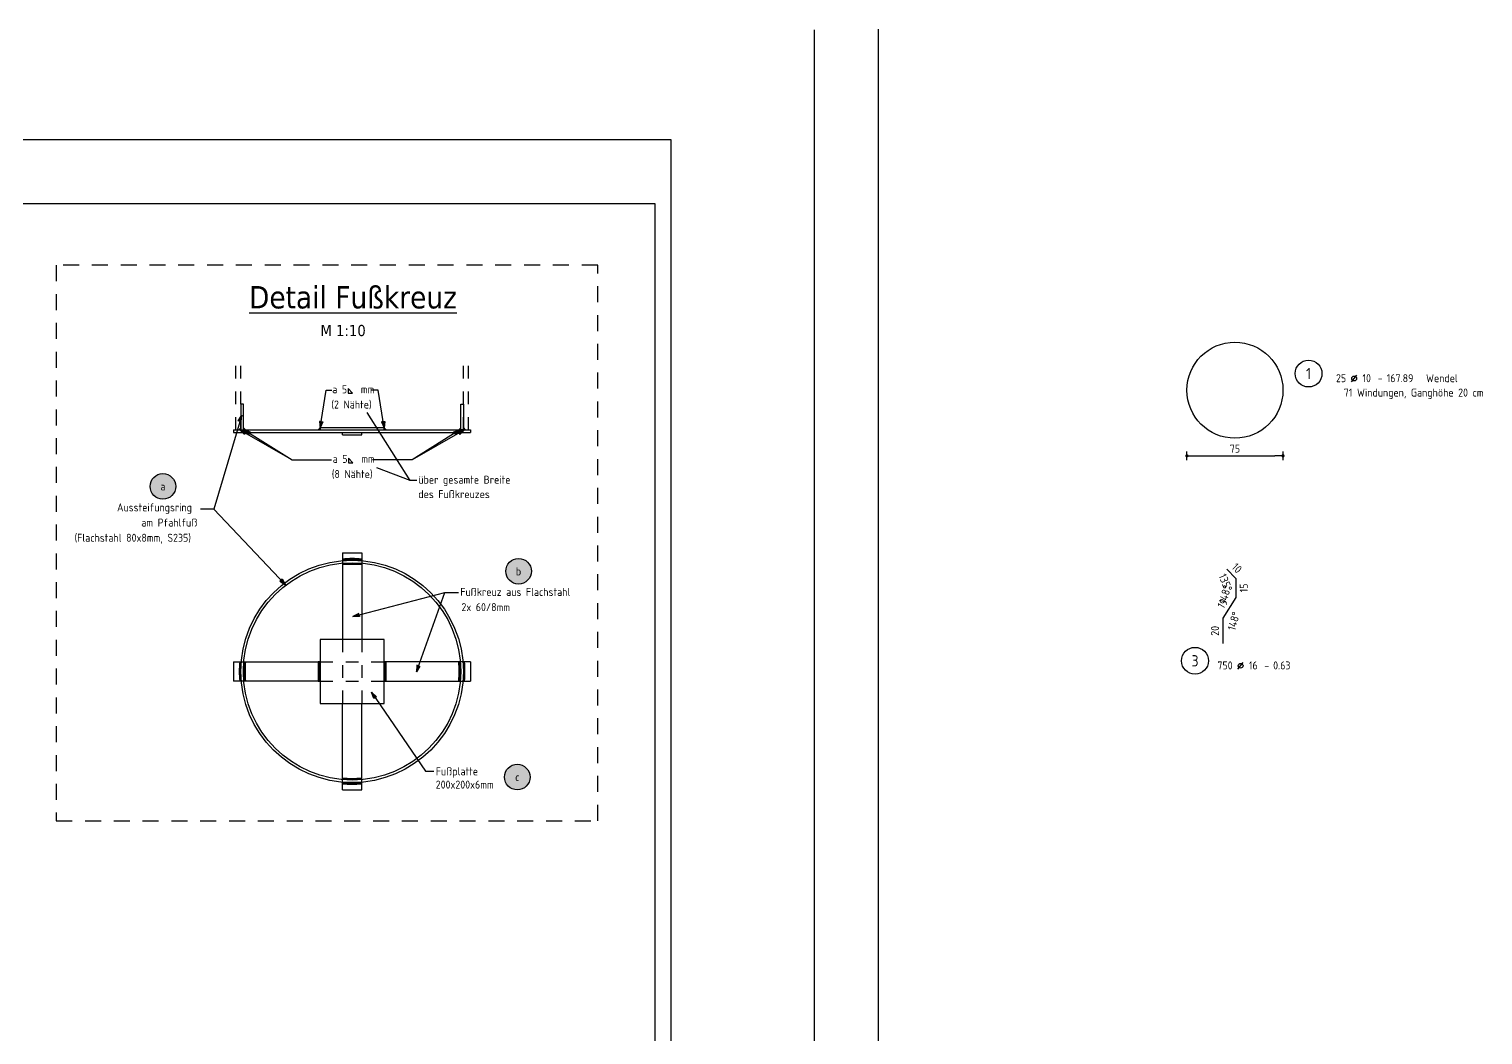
# Model space of a CAD drawing. Extents: x 8.9 to 30.1, y 12.4 to 34.3.
# Drawn here: x 18.77 to 30.12, y 26.41 to 34.27 of the extents above; entities that cross this region are included whole.
import ezdxf
from ezdxf.enums import TextEntityAlignment as Align

# ---------------------------------------------------------------- set-up
doc = ezdxf.new("R2010")
doc.units = 0
doc.header["$LTSCALE"] = 0.25
for name, pattern in [('AUSGEZOGEN', [1000.01, 1000, 0.01]), ('DOT', [0.175, 0.05, -0.125]), ('PUNKT', [0.175, 0.05, -0.125]), ('STRICHLINIE', [0.75, 0.5, -0.25])]:
    doc.linetypes.add(name, pattern=pattern)
for name, color, linetype in [('1__LINE_ACI_7', 7, 'Continuous'), ('DETAIL', 7, 'Continuous'), ('DRUEBER', 7, 'Continuous'), ('grau_hell', 7, 'Continuous'), ('HILFE', 7, 'Continuous'), ('MASSE', 7, 'Continuous'), ('OBJEKT', 7, 'Continuous'), ('POS', 7, 'Continuous'), ('RAHMEN', 7, 'Continuous'), ('RND', 7, 'Continuous'), ('TEXT', 7, 'Continuous')]:
    doc.layers.add(name, color=color, linetype=linetype)
doc.styles.add('helv', font='tahoma.ttf')
doc.styles.add('txt', font='isocp.shx')
doc.dimstyles.new('DOT_I', dxfattribs={"dimscale": 0.25, "dimtxt": 0.25, "dimasz": 0.25, "dimexe": 0.1, "dimexo": 0.3, "dimgap": 0.1, "dimtad": 1, "dimdec": 3, "dimzin": 3, "dimtxsty": 'txt', "dimblk": 'DOT', "dimblk1": 'DOT', "dimblk2": 'DOT', "dimsah": 1, "dimcen": 0.1, "dimse1": 1, "dimse2": 1, "dimazin": 0, "dimtfac": 1, "dimtdec": 4, "dimtix": 1, "dimtmove": 2, "dimatfit": 3, "dimfxl": 0, "dimtvp": 1, "dimtolj": 1, "dimtzin": 0, "dimarcsym": 0})

# ---------------------------------------------------------------- blocks, each defined once
blk = doc.blocks.new('DINA1')
at = {"layer": 'RAHMEN'}
for p, q in [((0, 59.4), (0, 0)), ((84.1, 59.4), (0, 59.4))]:
    blk.add_line(p, q, dxfattribs=at)
at = {"layer": 'RAHMEN', "color": 5}
for p, q in [((2, 58.9), (2, 0.5)), ((83.6, 58.9), (2, 58.9))]:
    blk.add_line(p, q, dxfattribs=at)
blk = doc.blocks.new('RND_AUSZ')
at = {"layer": 'RND', "color": 7, "linetype": 'Continuous'}
blk.add_line((1.341, 0.262), (1.509, 0.466), dxfattribs=at)
at = {"layer": 'RND', "color": 1, "linetype": 'Continuous'}
blk.add_circle((0, 0.52), 0.42, dxfattribs=at)
at = {"layer": 'RND', "color": 7, "linetype": 'Continuous'}
blk.add_circle((1.425, 0.364), 0.075, dxfattribs=at)
at = {"layer": 'RND', "color": 7, "linetype": 'Continuous', "style": 'txt'}
blk.add_text('-', height=0.25, dxfattribs=at).set_placement((2.163, 0.25))
for tag, p in [('WIEOFT', (-0.536, 0.25)), ('STK', (1.174, 0.25))]:
    blk.add_attdef(tag, text='', height=0.25, dxfattribs=at).set_placement(p, align=Align.RIGHT)
at = {"layer": 'RND', "color": 1, "linetype": 'Continuous', "style": 'txt'}
blk.add_attdef('POS', text='', height=0.35, dxfattribs=at).set_placement((0, 0.52), align=Align.MIDDLE)
at = {"layer": 'RND', "color": 7, "linetype": 'Continuous', "style": 'txt'}
for tag, p in [('DS', (1.683, 0.25)), ('LANG', (2.441, 0.25)), ('TEXT', (3.669, 0.25))]:
    blk.add_attdef(tag, p, '', height=0.25, dxfattribs=at)
blk = doc.blocks.new('*D39')
at = {"layer": 'Defpoints', "color": 0, "linetype": 'AUSGEZOGEN', "transparency": 16777216}
for p in [(28.139, 29.979), (28.153, 30.014), (28.189, 29.979), (28.189, 29.904)]:
    blk.add_point(p, dxfattribs=at)
at = {"layer": 'RND', "color": 0, "linetype": 'AUSGEZOGEN', "transparency": 16777216, "insert": (28.108, 29.946), "char_height": 0.0625, "attachment_point": 5, "rotation": 292.5, "style": 'txt'}
blk.add_mtext('\\A1;135°', dxfattribs=at)
blk = doc.blocks.new('DOT')
at = {"layer": 'MASSE', "color": 7, "linetype": 'Continuous'}
for p, q in [((0, 0), (-1, 0)), ((0, 0.54), (0, -0.54))]:
    blk.add_line(p, q, dxfattribs=at)
at = {"layer": 'MASSE', "color": 7, "linetype": 'Continuous', "const_width": 0.2}
blk.add_lwpolyline([(-0.1, 0, 1), (0.1, 0, 1)], format="xyb", close=True, dxfattribs=at)
blk = doc.blocks.new('*D40')
at = {"layer": 'Defpoints', "color": 0, "linetype": 'AUSGEZOGEN', "transparency": 16777216}
for p in [(28.151, 29.862), (28.189, 29.904), (28.139, 29.749), (28.189, 29.829)]:
    blk.add_point(p, dxfattribs=at)
at = {"layer": 'RND', "color": 0, "linetype": 'AUSGEZOGEN', "transparency": 16777216, "insert": (28.104, 29.853), "char_height": 0.0625, "attachment_point": 5, "rotation": 73.9973, "style": 'txt'}
blk.add_mtext('\\A1;148°', dxfattribs=at)
blk = doc.blocks.new('*D41')
at = {"layer": 'Defpoints', "color": 0, "linetype": 'AUSGEZOGEN', "transparency": 16777216}
for p in [(28.139, 29.749), (28.089, 29.669), (28.126, 29.637), (28.089, 29.569)]:
    blk.add_point(p, dxfattribs=at)
at = {"layer": 'RND', "color": 0, "linetype": 'AUSGEZOGEN', "transparency": 16777216, "insert": (28.173, 29.645), "char_height": 0.0625, "attachment_point": 5, "rotation": 73.9973, "style": 'txt'}
blk.add_mtext('\\A1;148°', dxfattribs=at)
blk = doc.blocks.new('*D51')
at = {"layer": 'Defpoints', "color": 0, "linetype": 'AUSGEZOGEN', "transparency": 16777216}
for p in [(27.807, 31.249), (28.557, 31.249), (28.557, 30.936)]:
    blk.add_point(p, dxfattribs=at)
at = {"layer": 'RND', "color": 0, "linetype": 'AUSGEZOGEN', "lineweight": -2, "transparency": 16777216}
blk.add_line((27.869, 30.936), (28.494, 30.936), dxfattribs=at)
at = {"layer": 'RND', "color": 0, "linetype": 'AUSGEZOGEN', "lineweight": -2, "transparency": 16777216, "xscale": 0.0625, "yscale": 0.0625, "zscale": 0.0625, "rotation": 180}
blk.add_blockref('DOT', (27.807, 30.936), dxfattribs=at)
at = {"layer": 'RND', "color": 0, "linetype": 'AUSGEZOGEN', "lineweight": -2, "transparency": 16777216, "xscale": 0.0625, "yscale": 0.0625, "zscale": 0.0625}
blk.add_blockref('DOT', (28.557, 30.936), dxfattribs=at)
at = {"layer": 'RND', "color": 0, "linetype": 'AUSGEZOGEN', "transparency": 16777216, "insert": (28.182, 30.992), "char_height": 0.0625, "attachment_point": 5, "style": 'txt'}
blk.add_mtext('\\A1;75', dxfattribs=at)
blk = doc.blocks.new('Pfeillinie')
at = {"layer": 'TEXT', "linetype": 'Continuous'}
blk.add_hatch(color=7, dxfattribs=at).paths.add_polyline_path([(0, 0), (-0.8, 0.2), (-0.8, 0), (-0.8, -0.2)])
at = {"layer": 'TEXT', "color": 7, "linetype": 'Continuous'}
for p, q in [((-0.8, 0), (-0.8, 0.2)), ((-0.8, 0.2), (0, 0)), ((-0.8, 0), (-0.8, -0.2)), ((-0.8, -0.2), (0, 0))]:
    blk.add_line(p, q, dxfattribs=at)
blk = doc.blocks.new('pos_ausz')
at = {"layer": 'grau_hell', "true_color": 0xfcfcfc}
blk.add_hatch(color=7, dxfattribs=at).paths.add_polyline_path([(-0.4, 0, 1), (0.4, 0, 1)])
at = {"layer": 'POS', "color": 1, "linetype": 'Continuous'}
blk.add_circle((0, 0), 0.4, dxfattribs=at)
at = {"layer": 'POS', "color": 7, "linetype": 'Continuous', "style": 'txt'}
blk.add_attdef('POSNAME', text='', height=0.25, dxfattribs=at).set_placement((0, 0), align=Align.MIDDLE)
blk.add_attdef('POSABM', (0.6, 0.05), '', height=0.25, dxfattribs=at)

msp = doc.modelspace()

# ---------------------------------------------------------------- linework, layer by layer
at = {"layer": '1__LINE_ACI_7'}
for p, q in [((20.4068, 31.142), (20.4189, 31.142)), ((20.4096, 31.1447), (20.4189, 31.1447)), ((20.4124, 31.1475), (20.4189, 31.1475)), ((20.4152, 31.1504), (20.4189, 31.1504)), ((20.418, 31.1532), (20.4189, 31.1532)), ((20.4399, 31.1532), (20.4389, 31.1532)), ((20.4426, 31.1504), (20.4389, 31.1504)), ((20.4455, 31.1475), (20.4389, 31.1475)), ((20.4483, 31.1447), (20.4389, 31.1447)), ((20.4511, 31.142), (20.4389, 31.142)), ((21.0255, 31.142), (21.0377, 31.142)), ((21.0283, 31.1447), (21.0377, 31.1447)), ((21.0311, 31.1475), (21.0377, 31.1475)), ((21.0339, 31.1504), (21.0377, 31.1504)), ((21.0367, 31.1532), (21.0377, 31.1532)), ((21.5386, 31.1532), (21.5377, 31.1532)), ((21.5414, 31.1504), (21.5377, 31.1504)), ((21.5443, 31.1475), (21.5377, 31.1475)), ((21.547, 31.1447), (21.5377, 31.1447)), ((21.5498, 31.142), (21.5377, 31.142)), ((22.1243, 31.142), (22.1364, 31.142)), ((22.1271, 31.1447), (22.1364, 31.1447)), ((22.1299, 31.1475), (22.1364, 31.1475)), ((22.1327, 31.1504), (22.1364, 31.1504)), ((22.1355, 31.1532), (22.1364, 31.1532)), ((22.1574, 31.1532), (22.1564, 31.1532)), ((22.1601, 31.1504), (22.1564, 31.1504)), ((22.163, 31.1475), (22.1564, 31.1475)), ((22.1658, 31.1447), (22.1564, 31.1447)), ((22.1686, 31.142), (22.1564, 31.142)), ((21.2146, 30.1301), (21.2146, 30.1175)), ((21.2146, 30.0974), (21.2146, 30.0849)), ((21.2174, 30.1303), (21.2174, 30.1178)), ((21.2174, 30.0977), (21.2174, 30.0851)), ((21.2203, 30.1306), (21.2203, 30.118)), ((21.2203, 30.0979), (21.2203, 30.0854)), ((21.2231, 30.1308), (21.2231, 30.1183)), ((21.2231, 30.0981), (21.2231, 30.0856)), ((21.2258, 30.131), (21.2258, 30.1185)), ((21.2258, 30.0983), (21.2258, 30.0858)), ((21.2287, 30.1312), (21.2287, 30.1187)), ((21.2287, 30.0986), (21.2287, 30.086)), ((21.2315, 30.1314), (21.2315, 30.1189)), ((21.2315, 30.0987), (21.2315, 30.0862)), ((21.2342, 30.1316), (21.2342, 30.1191)), ((21.2342, 30.0989), (21.2342, 30.0864)), ((21.2371, 30.1318), (21.2371, 30.1192)), ((21.2371, 30.0991), (21.2371, 30.0866)), ((21.2399, 30.1319), (21.2399, 30.1194)), ((21.2399, 30.0993), (21.2399, 30.0868)), ((21.2427, 30.1321), (21.2427, 30.1196)), ((21.2427, 30.0994), (21.2427, 30.0869)), ((21.2455, 30.1322), (21.2455, 30.1197)), ((21.2455, 30.0996), (21.2455, 30.0871)), ((21.2483, 30.1324), (21.2483, 30.1199)), ((21.2483, 30.0997), (21.2483, 30.0872)), ((21.2512, 30.1325), (21.2512, 30.12)), ((21.2512, 30.0998), (21.2512, 30.0873)), ((21.254, 30.1326), (21.254, 30.1201)), ((21.254, 30.1), (21.254, 30.0875)), ((21.2567, 30.1327), (21.2567, 30.1202)), ((21.2567, 30.1001), (21.2567, 30.0876)), ((21.2596, 30.1328), (21.2596, 30.1203)), ((21.2596, 30.1002), (21.2596, 30.0877)), ((21.2624, 30.1329), (21.2624, 30.1204)), ((21.2624, 30.1003), (21.2624, 30.0878)), ((21.2652, 30.133), (21.2652, 30.1205)), ((21.2652, 30.1003), (21.2652, 30.0878)), ((21.268, 30.1331), (21.268, 30.1206)), ((21.268, 30.1004), (21.268, 30.0879)), ((21.2708, 30.1331), (21.2708, 30.1206)), ((21.2708, 30.1005), (21.2708, 30.088)), ((21.2736, 30.1332), (21.2736, 30.1207)), ((21.2736, 30.1005), (21.2736, 30.088)), ((21.2765, 30.1332), (21.2765, 30.1207)), ((21.2765, 30.1006), (21.2765, 30.0881)), ((21.2792, 30.1333), (21.2792, 30.1208)), ((21.2792, 30.1006), (21.2792, 30.0881)), ((21.282, 30.1333), (21.282, 30.1208)), ((21.282, 30.1006), (21.282, 30.0881)), ((21.2849, 30.1333), (21.2849, 30.1208)), ((21.2849, 30.1006), (21.2849, 30.0881)), ((21.2877, 30.1333), (21.2877, 30.1208)), ((21.2877, 30.1006), (21.2877, 30.0881)), ((21.2904, 30.1333), (21.2904, 30.1208)), ((21.2904, 30.1006), (21.2904, 30.0881)), ((21.2933, 30.1333), (21.2933, 30.1208)), ((21.2933, 30.1006), (21.2933, 30.0881)), ((21.2961, 30.1333), (21.2961, 30.1208)), ((21.2961, 30.1006), (21.2961, 30.0881)), ((21.2989, 30.1332), (21.2989, 30.1207)), ((21.2989, 30.1006), (21.2989, 30.0881)), ((21.3017, 30.1332), (21.3017, 30.1207)), ((21.3017, 30.1005), (21.3017, 30.088)), ((21.3045, 30.1331), (21.3045, 30.1206)), ((21.3045, 30.1005), (21.3045, 30.088)), ((21.3073, 30.1331), (21.3073, 30.1206)), ((21.3073, 30.1004), (21.3073, 30.0879)), ((21.3101, 30.133), (21.3101, 30.1205)), ((21.3101, 30.1003), (21.3101, 30.0878)), ((21.3129, 30.1329), (21.3129, 30.1204)), ((21.3129, 30.1003), (21.3129, 30.0878)), ((21.3157, 30.1328), (21.3157, 30.1203)), ((21.3157, 30.1002), (21.3157, 30.0877)), ((21.3186, 30.1327), (21.3186, 30.1202)), ((21.3186, 30.1001), (21.3186, 30.0876)), ((21.3214, 30.1326), (21.3214, 30.1201)), ((21.3214, 30.1), (21.3214, 30.0875)), ((21.3242, 30.1325), (21.3242, 30.12)), ((21.3242, 30.0998), (21.3242, 30.0873)), ((21.327, 30.1324), (21.327, 30.1199)), ((21.327, 30.0997), (21.327, 30.0872)), ((21.3298, 30.1322), (21.3298, 30.1197)), ((21.3298, 30.0996), (21.3298, 30.0871)), ((21.3326, 30.1321), (21.3326, 30.1196)), ((21.3326, 30.0994), (21.3326, 30.0869)), ((21.3354, 30.1319), (21.3354, 30.1194)), ((21.3354, 30.0993), (21.3354, 30.0868)), ((21.3382, 30.1318), (21.3382, 30.1192)), ((21.3382, 30.0991), (21.3382, 30.0866)), ((21.3411, 30.1316), (21.3411, 30.1191)), ((21.3411, 30.0989), (21.3411, 30.0864)), ((21.3439, 30.1314), (21.3439, 30.1189)), ((21.3439, 30.0988), (21.3439, 30.0862)), ((21.3466, 30.1312), (21.3466, 30.1187)), ((21.3466, 30.0986), (21.3466, 30.086)), ((21.3495, 30.131), (21.3495, 30.1185)), ((21.3495, 30.0983), (21.3495, 30.0858)), ((21.3523, 30.1308), (21.3523, 30.1183)), ((21.3523, 30.0981), (21.3523, 30.0856)), ((21.3551, 30.1306), (21.3551, 30.118)), ((21.3551, 30.0979), (21.3551, 30.0854)), ((21.3579, 30.1303), (21.3579, 30.1178)), ((21.3579, 30.0977), (21.3579, 30.0851)), ((21.3607, 30.1301), (21.3607, 30.1175)), ((21.3607, 30.0974), (21.3607, 30.0849)), ((20.4076, 29.2943), (20.4201, 29.2943)), ((20.4077, 29.2972), (20.4203, 29.2972)), ((20.4079, 29.2999), (20.4204, 29.2999)), ((20.4081, 29.3027), (20.4206, 29.3027)), ((20.4082, 29.3056), (20.4208, 29.3056)), ((20.4084, 29.3084), (20.421, 29.3084)), ((20.4086, 29.3112), (20.4211, 29.3112)), ((20.4088, 29.314), (20.4214, 29.314)), ((20.409, 29.3168), (20.4216, 29.3168)), ((20.4093, 29.3196), (20.4218, 29.3196)), ((20.4095, 29.3224), (20.422, 29.3224)), ((20.4097, 29.3252), (20.4223, 29.3252)), ((20.4402, 29.2943), (20.4528, 29.2943)), ((20.4404, 29.2972), (20.4529, 29.2972)), ((20.4405, 29.2999), (20.4531, 29.2999)), ((20.4407, 29.3027), (20.4532, 29.3027)), ((20.4409, 29.3056), (20.4534, 29.3056)), ((20.4411, 29.3084), (20.4536, 29.3084)), ((20.4413, 29.3112), (20.4538, 29.3112)), ((20.4415, 29.314), (20.454, 29.314)), ((20.4417, 29.3168), (20.4542, 29.3168)), ((20.4419, 29.3196), (20.4544, 29.3196)), ((20.4421, 29.3224), (20.4547, 29.3224)), ((20.4424, 29.3252), (20.4549, 29.3252)), ((21.0264, 29.1772), (21.0264, 29.3272)), ((21.0292, 29.1772), (21.0292, 29.3272)), ((21.032, 29.1772), (21.032, 29.3272)), ((21.0349, 29.1772), (21.0349, 29.3272)), ((21.5405, 29.1772), (21.5405, 29.3272)), ((21.5433, 29.1772), (21.5433, 29.3272)), ((21.5461, 29.1772), (21.5461, 29.3272)), ((21.5489, 29.1772), (21.5489, 29.3272)), ((22.133, 29.3252), (22.1204, 29.3252)), ((22.1332, 29.3224), (22.1207, 29.3224)), ((22.1334, 29.3196), (22.1209, 29.3196)), ((22.1337, 29.3168), (22.1211, 29.3168)), ((22.1339, 29.314), (22.1213, 29.314)), ((22.1341, 29.3112), (22.1216, 29.3112)), ((22.1343, 29.3084), (22.1217, 29.3084)), ((22.1345, 29.3056), (22.1219, 29.3056)), ((22.1346, 29.3027), (22.1221, 29.3027)), ((22.1348, 29.2999), (22.1223, 29.2999)), ((22.135, 29.2972), (22.1224, 29.2972)), ((22.1351, 29.2943), (22.1226, 29.2943)), ((22.1656, 29.3252), (22.1531, 29.3252)), ((22.1659, 29.3224), (22.1533, 29.3224)), ((22.1661, 29.3196), (22.1536, 29.3196)), ((22.1663, 29.3168), (22.1538, 29.3168)), ((22.1665, 29.314), (22.154, 29.314)), ((22.1667, 29.3112), (22.1542, 29.3112)), ((22.1669, 29.3084), (22.1544, 29.3084)), ((22.1671, 29.3056), (22.1546, 29.3056)), ((22.1673, 29.3027), (22.1548, 29.3027)), ((22.1675, 29.2999), (22.1549, 29.2999)), ((22.1676, 29.2972), (22.1551, 29.2972)), ((22.1678, 29.2943), (22.1552, 29.2943)), ((20.4065, 29.2578), (20.419, 29.2578)), ((20.4065, 29.2549), (20.419, 29.2549)), ((20.4065, 29.2522), (20.419, 29.2522)), ((20.4065, 29.2494), (20.419, 29.2494)), ((20.4065, 29.2465), (20.419, 29.2465)), ((20.4066, 29.2663), (20.4191, 29.2663)), ((20.4066, 29.2634), (20.4191, 29.2634)), ((20.4066, 29.2606), (20.4191, 29.2606)), ((20.4066, 29.2438), (20.4191, 29.2438)), ((20.4066, 29.241), (20.4191, 29.241)), ((20.4066, 29.2381), (20.4191, 29.2381)), ((20.4067, 29.269), (20.4192, 29.269)), ((20.4067, 29.2353), (20.4192, 29.2353)), ((20.4068, 29.2747), (20.4193, 29.2747)), ((20.4068, 29.2718), (20.4193, 29.2718)), ((20.4068, 29.2326), (20.4193, 29.2326)), ((20.4068, 29.2297), (20.4193, 29.2297)), ((20.4069, 29.2774), (20.4194, 29.2774)), ((20.4069, 29.2269), (20.4194, 29.2269)), ((20.407, 29.2802), (20.4195, 29.2802)), ((20.407, 29.2241), (20.4195, 29.2241)), ((20.4071, 29.2831), (20.4196, 29.2831)), ((20.4071, 29.2213), (20.4196, 29.2213)), ((20.4072, 29.2859), (20.4197, 29.2859)), ((20.4072, 29.2185), (20.4197, 29.2185)), ((20.4073, 29.2887), (20.4198, 29.2887)), ((20.4073, 29.2157), (20.4198, 29.2157)), ((20.4075, 29.2915), (20.42, 29.2915)), ((20.4075, 29.2128), (20.42, 29.2128)), ((20.4076, 29.2101), (20.4201, 29.2101)), ((20.4077, 29.2072), (20.4203, 29.2072)), ((20.4079, 29.2044), (20.4204, 29.2044)), ((20.4081, 29.2017), (20.4206, 29.2017)), ((20.4082, 29.1988), (20.4208, 29.1988)), ((20.4084, 29.196), (20.421, 29.196)), ((20.4086, 29.1932), (20.4211, 29.1932)), ((20.4088, 29.1903), (20.4214, 29.1903)), ((20.409, 29.1876), (20.4216, 29.1876)), ((20.4093, 29.1848), (20.4218, 29.1848)), ((20.4095, 29.1819), (20.422, 29.1819)), ((20.4097, 29.1792), (20.4223, 29.1792)), ((20.4392, 29.2634), (20.4518, 29.2634)), ((20.4392, 29.2606), (20.4517, 29.2606)), ((20.4392, 29.2578), (20.4517, 29.2578)), ((20.4392, 29.2549), (20.4517, 29.2549)), ((20.4392, 29.2522), (20.4517, 29.2522)), ((20.4392, 29.2494), (20.4517, 29.2494)), ((20.4392, 29.2465), (20.4517, 29.2465)), ((20.4392, 29.2438), (20.4517, 29.2438)), ((20.4393, 29.269), (20.4518, 29.269)), ((20.4393, 29.2663), (20.4518, 29.2663)), ((20.4392, 29.241), (20.4518, 29.241)), ((20.4393, 29.2381), (20.4518, 29.2381)), ((20.4393, 29.2353), (20.4518, 29.2353)), ((20.4394, 29.2718), (20.4519, 29.2718)), ((20.4394, 29.2326), (20.4519, 29.2326)), ((20.4395, 29.2747), (20.452, 29.2747)), ((20.4395, 29.2297), (20.452, 29.2297)), ((20.4396, 29.2802), (20.4522, 29.2802)), ((20.4396, 29.2774), (20.4521, 29.2774)), ((20.4396, 29.2269), (20.4521, 29.2269)), ((20.4396, 29.2241), (20.4522, 29.2241)), ((20.4397, 29.2831), (20.4523, 29.2831)), ((20.4397, 29.2213), (20.4523, 29.2213)), ((20.4399, 29.2859), (20.4524, 29.2859)), ((20.4399, 29.2185), (20.4524, 29.2185)), ((20.44, 29.2887), (20.4525, 29.2887)), ((20.44, 29.2157), (20.4525, 29.2157)), ((20.4401, 29.2915), (20.4526, 29.2915)), ((20.4401, 29.2128), (20.4526, 29.2128)), ((20.4402, 29.2101), (20.4528, 29.2101)), ((20.4404, 29.2072), (20.4529, 29.2072)), ((20.4405, 29.2044), (20.4531, 29.2044)), ((20.4407, 29.2017), (20.4532, 29.2017)), ((20.4409, 29.1988), (20.4534, 29.1988)), ((20.4411, 29.196), (20.4536, 29.196)), ((20.4413, 29.1932), (20.4538, 29.1932)), ((20.4415, 29.1903), (20.454, 29.1903)), ((20.4417, 29.1876), (20.4542, 29.1876)), ((20.4419, 29.1848), (20.4544, 29.1848)), ((20.4421, 29.1819), (20.4547, 29.1819)), ((20.4424, 29.1792), (20.4549, 29.1792)), ((22.133, 29.1792), (22.1204, 29.1792)), ((22.1332, 29.1819), (22.1207, 29.1819)), ((22.1334, 29.1848), (22.1209, 29.1848)), ((22.1337, 29.1876), (22.1211, 29.1876)), ((22.1339, 29.1903), (22.1213, 29.1903)), ((22.1341, 29.1932), (22.1216, 29.1932)), ((22.1343, 29.196), (22.1217, 29.196)), ((22.1345, 29.1988), (22.1219, 29.1988)), ((22.1346, 29.2017), (22.1221, 29.2017)), ((22.1348, 29.2044), (22.1223, 29.2044)), ((22.135, 29.2072), (22.1224, 29.2072)), ((22.1351, 29.2101), (22.1226, 29.2101)), ((22.1352, 29.2915), (22.1227, 29.2915)), ((22.1352, 29.2128), (22.1227, 29.2128)), ((22.1354, 29.2887), (22.1229, 29.2887)), ((22.1354, 29.2157), (22.1229, 29.2157)), ((22.1355, 29.2859), (22.123, 29.2859)), ((22.1355, 29.2185), (22.123, 29.2185)), ((22.1356, 29.2831), (22.1231, 29.2831)), ((22.1356, 29.2213), (22.1231, 29.2213)), ((22.1357, 29.2802), (22.1232, 29.2802)), ((22.1357, 29.2241), (22.1232, 29.2241)), ((22.1358, 29.2774), (22.1233, 29.2774)), ((22.1358, 29.2269), (22.1233, 29.2269)), ((22.1359, 29.2747), (22.1234, 29.2747)), ((22.1359, 29.2718), (22.1234, 29.2718)), ((22.1359, 29.2326), (22.1234, 29.2326)), ((22.1359, 29.2297), (22.1234, 29.2297)), ((22.136, 29.269), (22.1235, 29.269)), ((22.136, 29.2353), (22.1235, 29.2353)), ((22.1361, 29.2663), (22.1236, 29.2663)), ((22.1361, 29.2634), (22.1236, 29.2634)), ((22.1361, 29.2606), (22.1236, 29.2606)), ((22.1361, 29.2438), (22.1236, 29.2438)), ((22.1361, 29.241), (22.1236, 29.241)), ((22.1361, 29.2381), (22.1236, 29.2381)), ((22.1362, 29.2578), (22.1237, 29.2578)), ((22.1362, 29.2549), (22.1237, 29.2549)), ((22.1362, 29.2522), (22.1237, 29.2522)), ((22.1362, 29.2494), (22.1237, 29.2494)), ((22.1362, 29.2465), (22.1237, 29.2465)), ((22.1656, 29.1792), (22.1531, 29.1792)), ((22.1659, 29.1819), (22.1533, 29.1819)), ((22.1661, 29.1848), (22.1536, 29.1848)), ((22.1663, 29.1876), (22.1538, 29.1876)), ((22.1665, 29.1903), (22.154, 29.1903)), ((22.1667, 29.1932), (22.1542, 29.1932)), ((22.1669, 29.196), (22.1544, 29.196)), ((22.1671, 29.1988), (22.1546, 29.1988)), ((22.1673, 29.2017), (22.1548, 29.2017)), ((22.1675, 29.2044), (22.1549, 29.2044)), ((22.1676, 29.2072), (22.1551, 29.2072)), ((22.1678, 29.2101), (22.1552, 29.2101)), ((22.1679, 29.2915), (22.1554, 29.2915)), ((22.1679, 29.2128), (22.1554, 29.2128)), ((22.168, 29.2887), (22.1555, 29.2887)), ((22.168, 29.2157), (22.1555, 29.2157)), ((22.1681, 29.2859), (22.1556, 29.2859)), ((22.1681, 29.2185), (22.1556, 29.2185)), ((22.1683, 29.2831), (22.1557, 29.2831)), ((22.1683, 29.2213), (22.1557, 29.2213)), ((22.1684, 29.2802), (22.1558, 29.2802)), ((22.1684, 29.2241), (22.1558, 29.2241)), ((22.1684, 29.2774), (22.1559, 29.2774)), ((22.1684, 29.2269), (22.1559, 29.2269)), ((22.1685, 29.2747), (22.156, 29.2747)), ((22.1685, 29.2297), (22.156, 29.2297)), ((22.1686, 29.2718), (22.1561, 29.2718)), ((22.1686, 29.2326), (22.1561, 29.2326)), ((22.1687, 29.269), (22.1562, 29.269)), ((22.1687, 29.2663), (22.1562, 29.2663)), ((22.1688, 29.2634), (22.1562, 29.2634)), ((22.1688, 29.241), (22.1562, 29.241)), ((22.1687, 29.2381), (22.1562, 29.2381)), ((22.1687, 29.2353), (22.1562, 29.2353)), ((22.1688, 29.2606), (22.1563, 29.2606)), ((22.1688, 29.2578), (22.1563, 29.2578)), ((22.1688, 29.2549), (22.1563, 29.2549)), ((22.1688, 29.2522), (22.1563, 29.2522)), ((22.1688, 29.2494), (22.1563, 29.2494)), ((22.1688, 29.2465), (22.1563, 29.2465)), ((22.1688, 29.2438), (22.1563, 29.2438)), ((21.2146, 28.4069), (21.2146, 28.4195)), ((21.2146, 28.3743), (21.2146, 28.3868)), ((21.2174, 28.4067), (21.2174, 28.4193)), ((21.2174, 28.3741), (21.2174, 28.3866)), ((21.2203, 28.4065), (21.2203, 28.419)), ((21.2203, 28.3738), (21.2203, 28.3864)), ((21.2231, 28.4062), (21.2231, 28.4188)), ((21.2231, 28.3736), (21.2231, 28.3861)), ((21.2258, 28.406), (21.2258, 28.4186)), ((21.2258, 28.3734), (21.2258, 28.3859)), ((21.2287, 28.4058), (21.2287, 28.4184)), ((21.2287, 28.3732), (21.2287, 28.3857)), ((21.2315, 28.4056), (21.2315, 28.4182)), ((21.2315, 28.373), (21.2315, 28.3855)), ((21.2342, 28.4054), (21.2342, 28.418)), ((21.2342, 28.3728), (21.2342, 28.3853)), ((21.2371, 28.4053), (21.2371, 28.4178)), ((21.2371, 28.3726), (21.2371, 28.3851)), ((21.2399, 28.4051), (21.2399, 28.4176)), ((21.2399, 28.3725), (21.2399, 28.385)), ((21.2427, 28.405), (21.2427, 28.4175)), ((21.2427, 28.3723), (21.2427, 28.3848)), ((21.2455, 28.4048), (21.2455, 28.4173)), ((21.2455, 28.3721), (21.2455, 28.3847)), ((21.2483, 28.4047), (21.2483, 28.4172)), ((21.2483, 28.372), (21.2483, 28.3845)), ((21.2512, 28.4045), (21.2512, 28.417)), ((21.2512, 28.3719), (21.2512, 28.3844)), ((21.254, 28.4044), (21.254, 28.4169)), ((21.254, 28.3718), (21.254, 28.3843)), ((21.2567, 28.4043), (21.2567, 28.4168)), ((21.2567, 28.3717), (21.2567, 28.3842)), ((21.2596, 28.4042), (21.2596, 28.4167)), ((21.2596, 28.3716), (21.2596, 28.3841)), ((21.2624, 28.4041), (21.2624, 28.4166)), ((21.2624, 28.3715), (21.2624, 28.384)), ((21.2652, 28.404), (21.2652, 28.4165)), ((21.2652, 28.3714), (21.2652, 28.3839)), ((21.268, 28.404), (21.268, 28.4165)), ((21.2708, 28.4039), (21.2708, 28.4164)), ((21.2736, 28.4039), (21.2736, 28.4164)), ((21.2765, 28.4038), (21.2765, 28.4163)), ((21.2792, 28.4038), (21.2792, 28.4163)), ((21.282, 28.4038), (21.282, 28.4163)), ((21.2849, 28.4037), (21.2849, 28.4162)), ((21.2877, 28.4037), (21.2877, 28.4162)), ((21.2904, 28.4037), (21.2904, 28.4162)), ((21.2933, 28.4038), (21.2933, 28.4163)), ((21.2961, 28.4038), (21.2961, 28.4163)), ((21.2989, 28.4038), (21.2989, 28.4163)), ((21.3017, 28.4039), (21.3017, 28.4164)), ((21.3045, 28.4039), (21.3045, 28.4164)), ((21.3073, 28.404), (21.3073, 28.4165)), ((21.3101, 28.404), (21.3101, 28.4165)), ((21.3101, 28.3714), (21.3101, 28.3839)), ((21.3129, 28.4041), (21.3129, 28.4166)), ((21.3129, 28.3715), (21.3129, 28.384)), ((21.3157, 28.4042), (21.3157, 28.4167)), ((21.3157, 28.3716), (21.3157, 28.3841)), ((21.3186, 28.4043), (21.3186, 28.4168)), ((21.3186, 28.3717), (21.3186, 28.3842)), ((21.3214, 28.4044), (21.3214, 28.4169)), ((21.3214, 28.3718), (21.3214, 28.3843)), ((21.3242, 28.4045), (21.3242, 28.417)), ((21.3242, 28.3719), (21.3242, 28.3844)), ((21.327, 28.4047), (21.327, 28.4172)), ((21.327, 28.372), (21.327, 28.3845)), ((21.3298, 28.4048), (21.3298, 28.4173)), ((21.3298, 28.3721), (21.3298, 28.3847)), ((21.3326, 28.4049), (21.3326, 28.4175)), ((21.3326, 28.3723), (21.3326, 28.3848)), ((21.3354, 28.4051), (21.3354, 28.4176)), ((21.3354, 28.3725), (21.3354, 28.385)), ((21.3382, 28.4053), (21.3382, 28.4178)), ((21.3382, 28.3726), (21.3382, 28.3851)), ((21.3411, 28.4054), (21.3411, 28.418)), ((21.3411, 28.3728), (21.3411, 28.3853)), ((21.3439, 28.4056), (21.3439, 28.4182)), ((21.3439, 28.373), (21.3439, 28.3855)), ((21.3466, 28.4058), (21.3466, 28.4184)), ((21.3466, 28.3732), (21.3466, 28.3857)), ((21.3495, 28.406), (21.3495, 28.4186)), ((21.3495, 28.3734), (21.3495, 28.3859)), ((21.3523, 28.4062), (21.3523, 28.4188)), ((21.3523, 28.3736), (21.3523, 28.3861)), ((21.3551, 28.4065), (21.3551, 28.419)), ((21.3551, 28.3738), (21.3551, 28.3864)), ((21.3579, 28.4067), (21.3579, 28.4192)), ((21.3579, 28.3741), (21.3579, 28.3866)), ((21.3607, 28.4069), (21.3607, 28.4195)), ((21.3607, 28.3743), (21.3607, 28.3868)), ((21.268, 28.3713), (21.268, 28.3838)), ((21.2708, 28.3713), (21.2708, 28.3838)), ((21.2736, 28.3712), (21.2736, 28.3837)), ((21.2765, 28.3712), (21.2765, 28.3837)), ((21.2792, 28.3711), (21.2792, 28.3836)), ((21.282, 28.3711), (21.282, 28.3836)), ((21.2849, 28.3711), (21.2849, 28.3836)), ((21.2877, 28.3711), (21.2877, 28.3836)), ((21.2904, 28.3711), (21.2904, 28.3836)), ((21.2933, 28.3711), (21.2933, 28.3836)), ((21.2961, 28.3711), (21.2961, 28.3836)), ((21.2989, 28.3712), (21.2989, 28.3837)), ((21.3017, 28.3712), (21.3017, 28.3837)), ((21.3045, 28.3713), (21.3045, 28.3838)), ((21.3073, 28.3713), (21.3073, 28.3838))]:
    msp.add_line(p, q, dxfattribs=at)
for points in [[(21.2568, 31.4252), (21.2904, 31.4252), (21.2568, 31.4612)], [(20.4389, 31.1391), (20.4389, 31.3391), (20.4189, 31.3391), (20.4189, 31.1391)], [(22.1364, 31.1391), (22.1364, 31.3391), (22.1564, 31.3391), (22.1564, 31.1391)], [(20.4189, 31.1541), (20.4039, 31.1391), (20.4189, 31.1391)], [(20.4389, 31.1541), (20.4539, 31.1391), (20.4389, 31.1391)], [(21.0377, 31.1541), (21.0227, 31.1391), (21.0377, 31.1391)], [(21.0377, 31.1391), (21.5377, 31.1391), (21.5377, 31.1541), (21.0377, 31.1541)], [(21.5377, 31.1541), (21.5527, 31.1391), (21.5377, 31.1391)], [(22.1364, 31.1541), (22.1214, 31.1391), (22.1364, 31.1391)], [(22.1564, 31.1541), (22.1714, 31.1391), (22.1564, 31.1391)], [(21.2602, 30.882), (21.2938, 30.882), (21.2602, 30.9179)], [(21.0377, 29.0022), (21.5377, 29.0022), (21.5377, 29.5022), (21.0377, 29.5022)], [(21.0377, 29.3272), (21.0236, 29.3272), (21.0236, 29.1772), (21.0377, 29.1772)], [(21.5377, 29.3272), (21.5518, 29.3272), (21.5518, 29.1772), (21.5377, 29.1772)]]:
    msp.add_lwpolyline(points, close=True, dxfattribs=at)
at = {"layer": 'DETAIL', "color": 102, "linetype": 'STRICHLINIE'}
msp.add_lwpolyline([(18.9769, 32.4241), (18.9769, 28.0857), (23.2054, 28.0857), (23.2054, 32.4241)], close=True, dxfattribs=at)
at = {"layer": 'DRUEBER', "color": 7, "linetype": 'DOT'}
for p, q in [((20.3789, 31.1391), (20.3789, 31.6906)), ((20.4189, 31.1391), (20.4189, 31.6906)), ((22.1564, 31.1391), (22.1564, 31.6906)), ((22.1964, 31.1391), (22.1964, 31.6906))]:
    msp.add_line(p, q, dxfattribs=at)
at = {"layer": 'DRUEBER', "color": 7, "linetype": 'PUNKT', "ltscale": 0.7}
for p, q in [((21.2127, 29.5022), (21.2127, 29.0022)), ((21.3627, 29.5022), (21.3627, 29.0022)), ((21.0377, 29.3272), (21.5377, 29.3272)), ((21.0377, 29.1772), (21.5377, 29.1772))]:
    msp.add_line(p, q, dxfattribs=at)
at = {"layer": 'HILFE', "color": 102, "linetype": 'AUSGEZOGEN'}
for p, q in [((21.7399, 30.7439), (21.4063, 31.2732)), ((21.7399, 30.7439), (21.481, 30.8416)), ((21.7931, 30.7439), (21.7399, 30.7439))]:
    msp.add_line(p, q, dxfattribs=at)
at = {"layer": 'OBJEKT', "color": 7, "linetype": 'AUSGEZOGEN'}
for p, q in [((20.3627, 31.1391), (22.2127, 31.1391)), ((20.3627, 31.1391), (20.3627, 31.1191)), ((20.3627, 31.1191), (22.2127, 31.1191)), ((21.2127, 31.0991), (21.2127, 31.1191)), ((21.2127, 31.1191), (21.3627, 31.1191)), ((21.3627, 31.0991), (21.3627, 31.1191)), ((22.2127, 31.1391), (22.2127, 31.1191)), ((21.2127, 31.0991), (21.3627, 31.0991)), ((21.2127, 30.1772), (21.3627, 30.1772)), ((21.2127, 30.1772), (21.2127, 29.5022)), ((21.3627, 30.1772), (21.3627, 29.5022)), ((20.3627, 29.3272), (21.0377, 29.3272)), ((20.3627, 29.3272), (20.3627, 29.1772)), ((22.2127, 29.3272), (21.5377, 29.3272)), ((22.2127, 29.3272), (22.2127, 29.1772)), ((21.0377, 29.1772), (20.3627, 29.1772)), ((21.5377, 29.1772), (22.2127, 29.1772)), ((21.2127, 28.3272), (21.2127, 29.0022)), ((21.3627, 28.3272), (21.3627, 29.0022)), ((21.2127, 28.3272), (21.3627, 28.3272))]:
    msp.add_line(p, q, dxfattribs=at)
for radius in [0.8687, 0.8487]:
    msp.add_circle((21.2877, 29.2522), radius, dxfattribs=at)
for centre, radius, start, end in [((21.2877, 29.2631), 0.87, 85.05457, 94.94543), ((21.2877, 29.2681), 0.82, 84.7522, 95.2478), ((21.2767, 29.2522), 0.87, 175.05457, 184.94543), ((21.2717, 29.2522), 0.82, 174.7522, 185.2478), ((21.3037, 29.2522), 0.82, 354.7522, 5.2478), ((21.3037, 29.2522), 0.82, 354.7522, 5.2478), ((21.2987, 29.2522), 0.87, 355.05457, 4.94543), ((21.2987, 29.2522), 0.87, 355.05457, 4.94543), ((21.2877, 29.2362), 0.82, 264.7522, 275.2478), ((21.2877, 29.2412), 0.87, 265.05457, 274.94543)]:
    msp.add_arc(centre, radius, start, end, dxfattribs=at)
at = {"layer": 'POS', "color": 1, "linetype": 'AUSGEZOGEN'}
for centre in [(19.81, 30.6973), (22.5875, 30.0343), (22.5774, 28.427)]:
    msp.add_circle(centre, 0.1, dxfattribs=at)
at = {"layer": 'RND', "color": 1, "linetype": 'AUSGEZOGEN'}
for points in [[(24.8975, 19.0623), (24.8975, 34.2623)], [(25.3984, 19.0693), (25.3984, 34.2693)], [(28.1178, 30.0498), (28.1885, 29.9791), (28.1885, 29.8291), (28.0885, 29.6691), (28.0885, 29.4691)]]:
    msp.add_lwpolyline(points, dxfattribs=at)
at = {"layer": 'RND', "color": 102, "linetype": 'AUSGEZOGEN'}
for points in [[(21.0377, 31.1541), (21.0847, 31.4479), (21.1301, 31.4479)], [(21.5377, 31.1541), (21.4906, 31.4479), (21.4384, 31.4479)], [(20.4258, 31.2525), (20.2075, 30.5207)], [(20.4102, 31.1391), (20.8199, 30.9038)], [(20.4452, 31.1391), (20.8199, 30.9038), (21.128, 30.9038)], [(22.1652, 31.1391), (21.7554, 30.9038), (21.4466, 30.9038)], [(22.1302, 31.1391), (21.7554, 30.9038)], [(20.7671, 29.9297), (20.2075, 30.5207), (20.1049, 30.5207)], [(21.2941, 29.6801), (22.0128, 29.8685), (22.1178, 29.8685)], [(21.7897, 29.2494), (22.0128, 29.8685)], [(21.4388, 29.0889), (21.8606, 28.4732), (21.9271, 28.4732)]]:
    msp.add_lwpolyline(points, dxfattribs=at)
at = {"layer": 'RND', "color": 1, "linetype": 'AUSGEZOGEN'}
msp.add_circle((28.1818, 31.4487), 0.375, dxfattribs=at)

# ---------------------------------------------------------------- block references
at = {"layer": 'POS', "color": 7, "linetype": 'AUSGEZOGEN', "xscale": 0.25, "yscale": 0.25, "zscale": 0.25}
for p, values in [((19.81, 30.6973), {'POSNAME': 'a'}), ((22.5875, 30.0343), {'POSNAME': 'b'}), ((22.5774, 28.427), {'POSNAME': 'c'})]:
    msp.add_blockref('pos_ausz', p, dxfattribs=at).add_auto_attribs(values)
at = {"layer": 'RAHMEN', "xscale": 0.25, "yscale": 0.25, "zscale": 0.25, "rotation": 270}
msp.add_blockref('DINA1', (8.9295, 33.4037), dxfattribs=at)
at = {"layer": 'RND', "color": 7, "linetype": 'AUSGEZOGEN', "xscale": 0.25, "yscale": 0.25, "zscale": 0.25}
msp.add_blockref('RND_AUSZ', (28.7568, 31.4487), dxfattribs=at).add_auto_attribs({'POS': '1', 'STK': '25', 'DS': '10', 'LANG': '167.89', 'TEXT': 'Wendel'})
at = {"layer": 'RND', "color": 102, "linetype": 'AUSGEZOGEN'}
for p, xscale, yscale, zscale, rotation in [((20.4258, 31.2525), 0.0625, 0.0625, 0.0625, 71.3828238384178), ((20.4102, 31.1391), 0.0625, 0.0625, 0.0625, 149.2294592750493), ((20.4452, 31.1391), 0.0625, 0.0625, 0.0625, 146.5667975155847), ((21.0377, 31.1541), 0.0625, 0.0625, 0.0625, 260.8961460295923), ((21.5377, 31.1541), -0.06249999999999999, 0.0625, 0.0625, 99.10385397040767), ((22.1302, 31.1391), -0.0625, 0.0625, 0.0625, 212.8371033037031), ((22.1652, 31.1391), -0.06249999999999999, 0.06249999999999999, 0.0625, 210.3598725996235), ((20.7671, 29.9297), 0.06249999999999999, 0.06249999999999999, 0.06249999999999999, 312.7776804044841), ((21.2941, 29.6801), -0.06249999999999998, 0.06249999999999998, 0.06249999999999998, 14.98599334855662), ((21.7897, 29.2494), -0.06249999999999993, 0.0625, 0.0625, 71.60994314744644), ((21.4388, 29.0889), 0.0625, 0.0625, 0.0625, 124.2001031833384)]:
    msp.add_blockref('Pfeillinie', p, dxfattribs=dict(at, xscale=xscale, yscale=yscale, zscale=zscale, rotation=rotation))
at = {"layer": 'RND', "color": 1, "linetype": 'AUSGEZOGEN', "xscale": 0.25, "yscale": 0.25, "zscale": 0.25}
msp.add_blockref('RND_AUSZ', (27.8702, 29.2052), dxfattribs=at).add_auto_attribs({'POS': '3', 'STK': '750', 'DS': '16', 'LANG': '0.63'})

# ---------------------------------------------------------------- texts
at = {"layer": 'RND', "color": 7, "linetype": 'AUSGEZOGEN', "style": 'txt'}
msp.add_text('71 Windungen, Ganghöhe 20 cm', height=0.0625, dxfattribs=at).set_placement((29.0318, 31.3987))
for s, rotation, p in [('10', 315, (28.1973, 30.0587)), ('15', 90, (28.251, 29.9041)), ('19', 57.99462, (28.0855, 29.7823)), ('20', 90, (28.026, 29.5691))]:
    msp.add_text(s, height=0.063, rotation=rotation, dxfattribs=at).set_placement(p, align=Align.MIDDLE)
at = {"layer": 'TEXT', "color": 5, "linetype": 'AUSGEZOGEN', "style": 'helv'}
msp.add_text('%%UDetail Fußkreuz', height=0.175, dxfattribs=at).set_placement((20.4825, 32.0874))
at = {"layer": 'TEXT', "color": 1, "linetype": 'AUSGEZOGEN', "style": 'helv'}
msp.add_text('M 1:10', height=0.0875, dxfattribs=at).set_placement((21.0404, 31.8711))
at = {"layer": 'TEXT', "color": 7, "linetype": 'AUSGEZOGEN', "style": 'txt'}
for s, p in [('a 5   mm', (21.1324, 31.4245)), ('(2 Nähte)', (21.1256, 31.3057)), ('a 5   mm', (21.1358, 30.8813)), ('(8 Nähte)', (21.129, 30.7625)), ('über gesamte Breite', (21.8051, 30.7187)), ('des Fußkreuzes', (21.8051, 30.6054)), ('Aussteifungsring', (19.4519, 30.5023)), ('am Pfahlfuß', (19.6412, 30.3835)), ('(Flachstahl 80x8mm, S235)', (19.1201, 30.2648)), ('Fußkreuz aus Flachstahl', (22.1326, 29.8416)), ('2x 60/8mm', (22.1414, 29.7229)), ('Fußplatte', (21.9407, 28.4405)), ('200x200x6mm', (21.9407, 28.3368))]:
    msp.add_text(s, height=0.0625, dxfattribs=at).set_placement(p)

# ---------------------------------------------------------------- dimensions: what is measured, and where the dimension line sits
at = {"layer": 'RND', "color": 7, "linetype": 'AUSGEZOGEN'}
dim = msp.add_linear_dim(base=(28.5568, 30.9362), p1=(27.8068, 31.2487), p2=(28.5568, 31.2487), dimstyle='DOT_I', override={"dimdec": 0, "dimlfac": 100}, dxfattribs=at)
dim.commit()
dim.dimension.update_dxf_attribs({"geometry": '*D51', "text_midpoint": (28.1818, 30.9925)})
for base, center, p1, p2, picture, middle in [((28.1385, 29.9791), (28.1885, 29.9791), (28.1885, 29.9041), (28.1531, 30.0145), '*D39', (28.1077, 29.9456)), ((28.1506, 29.8617), (28.1885, 29.8291), (28.1385, 29.7491), (28.1885, 29.9041), '*D40', (28.1044, 29.8533)), ((28.1264, 29.6365), (28.0885, 29.6691), (28.0885, 29.5691), (28.1385, 29.7491), '*D41', (28.1726, 29.645))]:
    dim = msp.add_angular_dim_3p(base=base, center=center, p1=p1, p2=p2, dimstyle='DOT_I', override={"dimdec": 1, "dimrnd": 0.0005, "dimadec": 0}, dxfattribs=at)
    dim.commit()
    dim.dimension.update_dxf_attribs({"geometry": picture, "text_midpoint": middle, "dimtype": 165})

doc.saveas('drawing.dxf')
